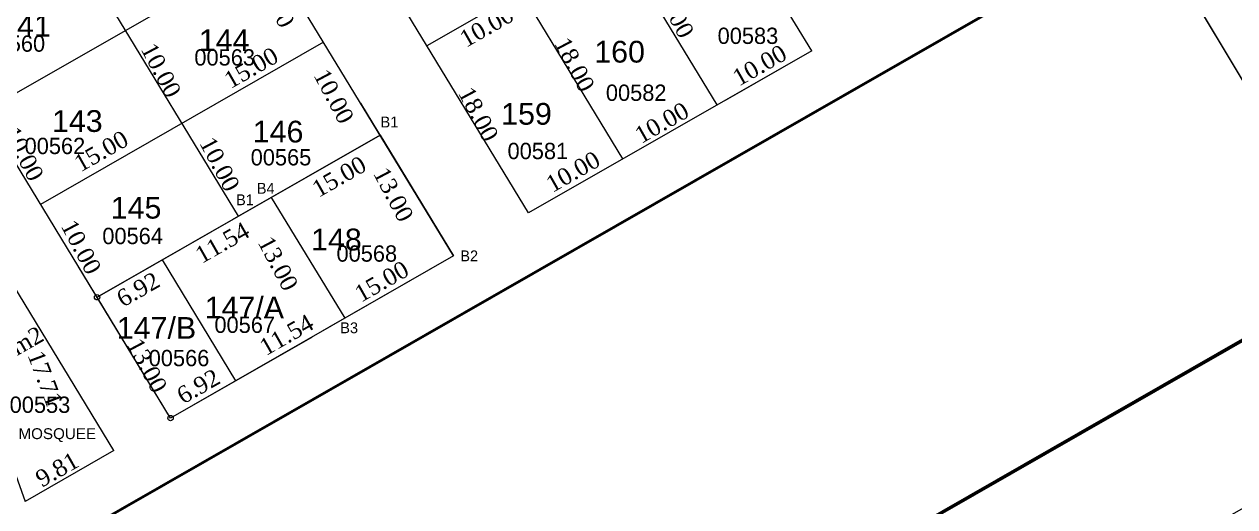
# Model space of a CAD drawing. Header units: metres. Extents: x 245225 to 248406, y 1633796 to 1637634.
# Drawn here: x 245819.6 to 245931, y 1636812 to 1636856.4 of the extents above; entities that cross this region are included whole.
import ezdxf
from ezdxf.enums import TextEntityAlignment as Align

# ---------------------------------------------------------------- set-up
doc = ezdxf.new("R2010")
doc.units = ezdxf.units.M
doc.header["$MEASUREMENT"] = 0
for name, color, linetype in [('A_revoir_niveau_0', 7, 'Continuous'), ('historique_numero_parcelle', 7, 'Continuous'), ('limites_sections', 7, 'Continuous')]:
    doc.layers.add(name, color=color, linetype=linetype)
for name, color, linetype, lineweight in [('BORNES', 7, 'Continuous', 0), ('LIMITES TITRES FONCIERS', 7, 'Continuous', 0), ('SUP COLLEC1', 90, 'Continuous', 0)]:
    doc.layers.add(name, color=color, linetype=linetype, lineweight=lineweight)
doc.layers.add('LIMITES_PARCELLES', color=7, linetype='Continuous', lineweight=0, true_color=0xffffff)
doc.styles.get("Standard").update_dxf_attribs({"font": 'txt.shx'})
doc.styles.add('Style-FANCY', font='FANCY.shx')
doc.styles.add('Style-Vijaya', font='txt')

# ---------------------------------------------------------------- blocks, each defined once
blk = doc.blocks.new('*U571')
at = {"layer": 'LIMITES TITRES FONCIERS', "color": 5, "linetype": 'Continuous', "lineweight": 53, "flags": 128}
blk.add_lwpolyline([(-220.886155, -16.798387), (-150.631459, -149.738903), (220.886211, 74.538191), (179.075952, 149.738863), (-2.488738, 67.013773)], dxfattribs=at)
blk = doc.blocks.new('*U572')
at = {"layer": 'LIMITES TITRES FONCIERS', "color": 5, "lineweight": 53}
blk.add_3dface([(150.99, 218.565), (172.07, 180.645), (-200.3, -43.995), (-220.59, -5.595)], dxfattribs=at)

msp = doc.modelspace()

# ---------------------------------------------------------------- linework, layer by layer
at = {"layer": 'A_revoir_niveau_0', "color": 7, "linetype": 'Continuous', "lineweight": 0}
msp.add_line((245813.451191, 1636829.989188, -0.020133), (245819.687604, 1636812.52358, 0.031941), dxfattribs=at)
at = {"layer": 'A_revoir_niveau_0', "color": 5, "linetype": 'Continuous', "lineweight": 40, "flags": 128}
msp.add_lwpolyline([(245904.959091, 1636911.461804), (245930.174433, 1636870.015722), (245558.774122, 1636657.389392), (245538.087021, 1636715.325371), (245520.969777, 1636762.92637), (245579.818956, 1636789.440258), (245596.181416, 1636760.857858), (245630.890655, 1636780.716536), (245645.799611, 1636754.679451), (245738.660151, 1636806.92273), (245723.770592, 1636833.859662), (245904.959091, 1636911.461804)], close=True, dxfattribs=at)
at = {"layer": 'A_revoir_niveau_0', "color": 7, "linetype": 'Continuous', "lineweight": 0}
msp.add_3dface([(245965.849098, 1636796.909099), (245952.295086, 1636823.651355), (245855.757007, 1636768.388281), (245870.632519, 1636742.402515)], dxfattribs=at)
at = {"layer": 'LIMITES TITRES FONCIERS', "color": 5, "linetype": 'Continuous', "lineweight": 53}
msp.add_3dface([(245570.711604, 1636620.550182), (245947.259177, 1636836.275747), (245967.483836, 1636797.856792), (245590.07586, 1636581.7879)], dxfattribs=at)
at = {"layer": 'limites_parcelles', "color": 7, "linetype": 'Continuous', "lineweight": 0}
for p, q in [((245892.058416, 1636853.955743, -0.005174), (245855.691458, 1636913.731452, -0.198294)), ((245866.013907, 1636839.045307, 0.008183), (245828.130224, 1636901.314031, -0.192991)), ((245859.112112, 1636835.094042, 0.011723), (245820.826496, 1636898.023414, -0.191586)), ((245839.330655, 1636838.748803, -0.017492), (245807.045879, 1636891.814704, -0.188934)), ((245833.067603, 1636820.183606, 0.02508), (245793.265262, 1636885.605994, -0.186283)), ((245892.058416, 1636853.955743, -0.005174), (245884.000898, 1636867.199739, -0.047962)), ((245883.376913, 1636848.985598, -0.000722), (245874.018017, 1636864.368646, -0.05042)), ((245874.69541, 1636844.015452, 0.003731), (245865.336514, 1636859.3985, -0.045968)), ((245859.112112, 1636835.094042, 0.011723), (245850.561959, 1636849.147773, -0.033681)), ((245833.067603, 1636820.183606, 0.02508), (245824.574898, 1636834.142912, -0.020019)), ((245827.858702, 1636817.201519, 0.027751), (245818.65298, 1636832.332798, -0.021134))]:
    msp.add_line(p, q, dxfattribs=at)
at = {"layer": 'limites_sections', "lineweight": 13, "flags": 128}
for points in [[(246020.112622, 1636704.688762), (246019.913522, 1636704.34218), (245870.316301, 1636953.568118), (245875.510895, 1636955.881456), (245895.178, 1636920.691), (245957.845, 1636823.563), (246020.112622, 1636704.688762)], [(245979.036407, 1636772.442624), (245879.571502, 1636938.14914), (245879.547234, 1636948.659213), (245895.178, 1636920.691), (245957.845, 1636823.563), (245984.615662, 1636772.455507), (245979.036407, 1636772.442624)]]:
    msp.add_lwpolyline(points, close=True, dxfattribs=at)
at = {"layer": 'SUP COLLEC1', "color": 7, "linetype": 'Continuous', "lineweight": 0}
for p, q in [((245930.174, 1636870.01), (245558.774, 1636657.389)), ((245882.69952, 1636869.338791, -0.054873), (245856.655011, 1636854.428355, -0.041516)), ((245841.954136, 1636863.296297, -0.079391), (245815.909627, 1636848.385861, -0.066035)), ((245847.153523, 1636854.750159, -0.051781), (245821.109014, 1636839.839723, -0.038424)), ((245892.058416, 1636853.955743, -0.005174), (245866.013907, 1636839.045307, 0.008183)), ((245892.058416, 1636853.955743, -0.005174), (245884.110568, 1636849.405614, -0.001098)), ((245852.352909, 1636846.204021, -0.024171), (245826.308401, 1636831.293585, -0.010814)), ((245852.352909, 1636846.204021, -0.024171), (245838.726878, 1636838.403142, -0.017183)), ((245842.334455, 1636840.468473, -0.019033), (245852.352909, 1636846.204021, -0.024171)), ((245852.352909, 1636846.204021, -0.024171), (245859.112112, 1636835.094042, 0.011723)), ((245843.088213, 1636840.899999, -0.019419), (245826.308401, 1636831.293585, -0.010814)), ((245842.334455, 1636840.468473, -0.019033), (245849.093658, 1636829.358494, 0.016861)), ((245826.308401, 1636831.293585, -0.010814), (245839.330655, 1636838.748803, -0.017492)), ((245859.112112, 1636835.094042, 0.011723), (245833.067603, 1636820.183606, 0.02508)), ((245859.112112, 1636835.094042, 0.011723), (245847.59699, 1636828.501655, 0.017628)), ((245859.112112, 1636835.094042, 0.011723), (245849.093658, 1636829.358494, 0.016861)), ((245839.075204, 1636823.622947, 0.021999), (245832.316001, 1636834.732926, -0.013895)), ((245833.067603, 1636820.183606, 0.02508), (245826.308401, 1636831.293585, -0.010814)), ((245847.887167, 1636828.66778, 0.017479), (245833.067603, 1636820.183606, 0.02508)), ((245846.089858, 1636827.638824, 0.018401), (245833.067603, 1636820.183606, 0.02508)), ((245827.858702, 1636817.201519, 0.027751), (245819.687604, 1636812.52358, 0.031941))]:
    msp.add_line(p, q, dxfattribs=at)
at = {"layer": 'SUP COLLEC1', "color": 1, "linetype": 'Continuous', "lineweight": 30}
msp.add_line((245930.174415, 1636870.015632), (245558.774104, 1636657.389302), dxfattribs=at)
at = {"layer": 'SUP COLLEC1', "color": 7, "linetype": 'Continuous', "lineweight": 0, "extrusion": (-0.000991421, 0.002628, 0.999996)}
for centre in [(245826.187576, 1636826.283613, 4057.134367), (245832.946811, 1636815.173595, 4057.134367)]:
    msp.add_circle(centre, 0.25, dxfattribs=at)
at = {"layer": 'SUP COLLEC1', "linetype": 'Continuous', "lineweight": 40}
msp.add_3dface([(245893.276, 1636930.665), (245930.174, 1636870.01), (245558.774, 1636657.389), (245520.97, 1636762.926)], dxfattribs=at)

# ---------------------------------------------------------------- block references
at = {"layer": 'LIMITES TITRES FONCIERS', "color": 5, "linetype": 'Continuous', "lineweight": 53, "rotation": 358.6901}
msp.add_blockref('*U571', (245724.72674, 1636766.806508), dxfattribs=at)
msp.add_blockref('*U571', (245724.72674, 1636766.806508), dxfattribs=at)
at = {"layer": 'LIMITES TITRES FONCIERS', "color": 5, "lineweight": 53, "rotation": 358.690123}
msp.add_blockref('*U572', (245791.329628, 1636621.192749), dxfattribs=at)

# ---------------------------------------------------------------- texts
at = {"layer": 'bornes', "color": 7, "linetype": 'Continuous', "lineweight": 0, "extrusion": (-0.000991421, 0.002628, 0.999996), "style": 'Style-Vijaya'}
for s, p in [('B1', (245852.269956, 1636842.904128, 4057.134367)), ('B4', (245840.882756, 1636836.805496, 4057.134367)), ('B1', (245838.974005, 1636835.751019, 4057.134367)), ('B2', (245859.607165, 1636830.590689, 4057.134367)), ('B3', (245848.561495, 1636823.975713, 4057.134367))]:
    msp.add_text(s, height=1, rotation=0.000075, dxfattribs=at).set_placement(p, align=Align.TOP_LEFT)
at = {"layer": 'historique_numero_parcelle', "color": 3, "extrusion": (-0.000991421, 0.002628, 0.999996), "style": 'Style-FANCY'}
for s, p in [('00583', (245886.07188, 1636850.334433, 4057.134367)), ('00560', (245818.61529, 1636849.619266, 4057.134367)), ('00563', (245837.92532, 1636848.347308, 4057.134367)), ('00582', (245875.790326, 1636845.096364, 4057.134367)), ('00562', (245822.304698, 1636840.203912, 4057.134367)), ('00565', (245843.106348, 1636839.160603, 4057.134367)), ('00581', (245866.74182, 1636839.739551, 4057.134367)), ('00564', (245829.456978, 1636831.922491, 4057.134367)), ('00568', (245851.004011, 1636830.307533, 4057.134367)), ('00567', (245839.770861, 1636823.754954, 4057.134367)), ('00566', (245833.72396, 1636820.691999, 4057.134367)), ('00553', (245820.929639, 1636816.401453, 4057.134367))]:
    msp.add_text(s, height=1.499994, rotation=0.000075, dxfattribs=at).set_placement(p, align=Align.MIDDLE_CENTER)
at = {"layer": 'limites_parcelles', "color": 7, "lineweight": 0, "extrusion": (-0.000991421, 0.002628, 0.999996), "char_height": 1.55, "line_spacing_factor": 0.864913}
for s, insert, attachment_point, text_direction in [('\\fSylfaen|b0|i0|c00|p23;10.00', (245841.926099, 1636858.233516, -0.066117), 8, (0.467502, -0.883988, 0.002786)), ('\\fSylfaen|b0|i0|c00|p23;18.00', (245878.678437, 1636857.279331, -0.027172), 8, (0.467502, -0.883988, 0.002786)), ('\\fSylfaen|b0|i0|c00|p23;10.00', (245861.76869, 1636856.875488, -0.042876), 2, (0.868871, 0.495039, -0.000439)), ('\\fSylfaen|b0|i0|c00|p23;18.00', (245869.534138, 1636852.333743, -0.023243), 8, (0.467502, -0.883988, 0.002786)), ('\\fSylfaen|b0|i0|c00|p23;10.00', (245831.486692, 1636851.804601, -0.059574), 8, (0.467502, -0.883988, 0.002786)), ('\\fSylfaen|b0|i0|c00|p23;15.00', (245840.0973, 1636853.079808, -0.054388), 2, (0.868871, 0.495039, -0.000439)), ('\\fSylfaen|b0|i0|c00|p23;10.00', (245886.877363, 1636853.311729, -0.008618), 2, (0.868871, 0.495039, -0.000439)), ('\\fSylfaen|b0|i0|c00|p23;10.00', (245886.877363, 1636853.311729, -0.008618), 2, (0.868871, 0.495039, -0.000439)), ('\\fSylfaen|b0|i0|c00|p23;10.00', (245847.385043, 1636849.406154, -0.03751), 8, (0.467502, -0.883988, 0.002786)), ('\\fSylfaen|b0|i0|c00|p23;18.00', (245860.68514, 1636847.763958, -0.020009), 8, (0.467502, -0.883988, 0.002786)), ('\\fSylfaen|b0|i0|c00|p23;10.00', (245877.879642, 1636848.0294, -0.003659), 2, (0.868871, 0.495039, -0.000439)), ('\\fSylfaen|b0|i0|c00|p23;10.00', (245818.848138, 1636844.12626, -0.051929), 8, (0.467502, -0.883988, 0.002786)), ('\\fSylfaen|b0|i0|c00|p23;15.00', (245826.297512, 1636845.414985, -0.04793), 2, (0.868871, 0.495039, -0.000439)), ('\\fSylfaen|b0|i0|c00|p23;10.00', (245836.881017, 1636843.166493, -0.031529), 8, (0.467502, -0.883988, 0.002786)), ('\\fSylfaen|b0|i0|c00|p23;15.00', (245848.1899, 1636843.072176, -0.020069), 2, (0.868871, 0.495039, -0.000439)), ('\\fSylfaen|b0|i0|c00|p23;10.00', (245869.708271, 1636843.519541, 0.000089), 2, (0.868871, 0.495039, -0.000439)), ('\\fSylfaen|b0|i0|c00|p23;13.00', (245852.869688, 1636840.375647, -0.008344), 8, (0.467502, -0.883988, 0.002786)), ('\\fSylfaen|b0|i0|c00|p23;10.00', (245824.134441, 1636835.542226, -0.024133), 8, (0.467502, -0.883988, 0.002786)), ('\\fSylfaen|b0|i0|c00|p23;11.54', (245837.438667, 1636836.991943, -0.014752), 2, (0.868871, 0.495039, -0.000439)), ('\\fSylfaen|b0|i0|c00|p23;13.00', (245842.253892, 1636834.029561, -0.002194), 8, (0.467502, -0.883988, 0.002786)), ('\\fSylfaen|b0|i0|c00|p23;15.00', (245852.103224, 1636833.430799, 0.009144), 2, (0.868871, 0.495039, -0.000439)), ('\\fSylfaen|b0|i0|c00|p23;6.92', (245829.695551, 1636832.696732, -0.011143), 2, (0.868871, 0.495039, -0.000439)), ('\\fSylfaen|b0|i0|c00|p23;11.54', (245843.343474, 1636828.513113, 0.013381), 2, (0.868871, 0.495039, -0.000439)), ('\\fSylfaen|b0|i0|c00|p23;136m2', (245817.957477, 1636827.112387, -0.008107), 2, (0.868871, 0.495039, -0.000439)), ('\\fSylfaen|b0|i0|c00|p23;17.71', (245820.78027, 1636823.533792, 0.004095), 8, (0.353022, -0.935611, 0.002808)), ('\\fSylfaen|b0|i0|c00|p23;6.92', (245835.236534, 1636823.785278, 0.017766), 2, (0.868871, 0.495039, -0.000439)), ('\\fSylfaen|b0|i0|c00|p23;9.81', (245822.240916, 1636816.133666, 0.024987), 2, (0.868871, 0.495039, -0.000439))]:
    msp.add_mtext(s, dxfattribs=dict(at, insert=insert, attachment_point=attachment_point, text_direction=text_direction))
at = {"layer": 'limites_parcelles', "color": 7, "linetype": 'Continuous', "lineweight": 0, "extrusion": (-0.000991421, 0.002628, 0.999996), "insert": (245830.204824, 1636824.649971, 0.010506), "char_height": 1.55, "attachment_point": 8, "text_direction": (0.467502, -0.883988, 0.002786), "line_spacing_factor": 0.864913}
msp.add_mtext('\\fSylfaen|b0|i0|c00|p23;13.00', dxfattribs=at)
at = {"layer": 'SUP COLLEC1', "color": 7, "linetype": 'Continuous', "lineweight": 40, "extrusion": (-0.000991421, 0.002628, 0.999996), "char_height": 2, "attachment_point": 5, "text_direction": (1, 1e-06, 0.000991), "line_spacing_factor": 0.6}
for s, insert in [('\\fArial|b0|i0|c00|p39;141', (245819.722114, 1636856.262686, -0.082952)), ('\\fArial|b0|i0|c00|p39;144', (245838.001417, 1636854.934401, -0.061339)), ('\\fArial|b0|i0|c00|p39;160', (245874.384485, 1636853.866932, -0.022463)), ('\\fArial|b0|i0|c00|p39;143', (245824.48571, 1636847.488899, -0.055175)), ('\\fArial|b0|i0|c00|p39;159', (245865.81954, 1636848.151544, -0.015937)), ('\\fArial|b0|i0|c00|p39;146', (245842.961968, 1636846.516808, -0.034303)), ('\\fArial|b0|i0|c00|p39;145', (245829.896391, 1636839.516763, -0.028864)), ('\\fArial|b0|i0|c00|p39;148', (245848.328121, 1636836.594126, -0.002911)), ('\\fArial|b0|i0|c00|p39;148', (245848.328121, 1636836.594126, -0.002911)), ('\\fArial|b0|i0|c00|p39;147/A', (245839.856561, 1636830.334049, 0.005139)), ('\\fArial|b0|i0|c00|p39;147/B', (245831.774805, 1636828.461355, 0.002048))]:
    msp.add_mtext(s, dxfattribs=dict(at, insert=insert))
at = {"layer": 'SUP COLLEC1', "color": 7, "linetype": 'Continuous', "lineweight": 0, "extrusion": (-0.000991421, 0.002628, 0.999996), "insert": (245819.073611, 1636819.247415, 0.013665), "char_height": 1, "attachment_point": 1, "text_direction": (1, 1e-06, 0.000991), "line_spacing_factor": 0.6}
msp.add_mtext('\\fArial|b0|i0|c00|p39;MOSQUEE', dxfattribs=at)

doc.saveas('drawing.dxf')
